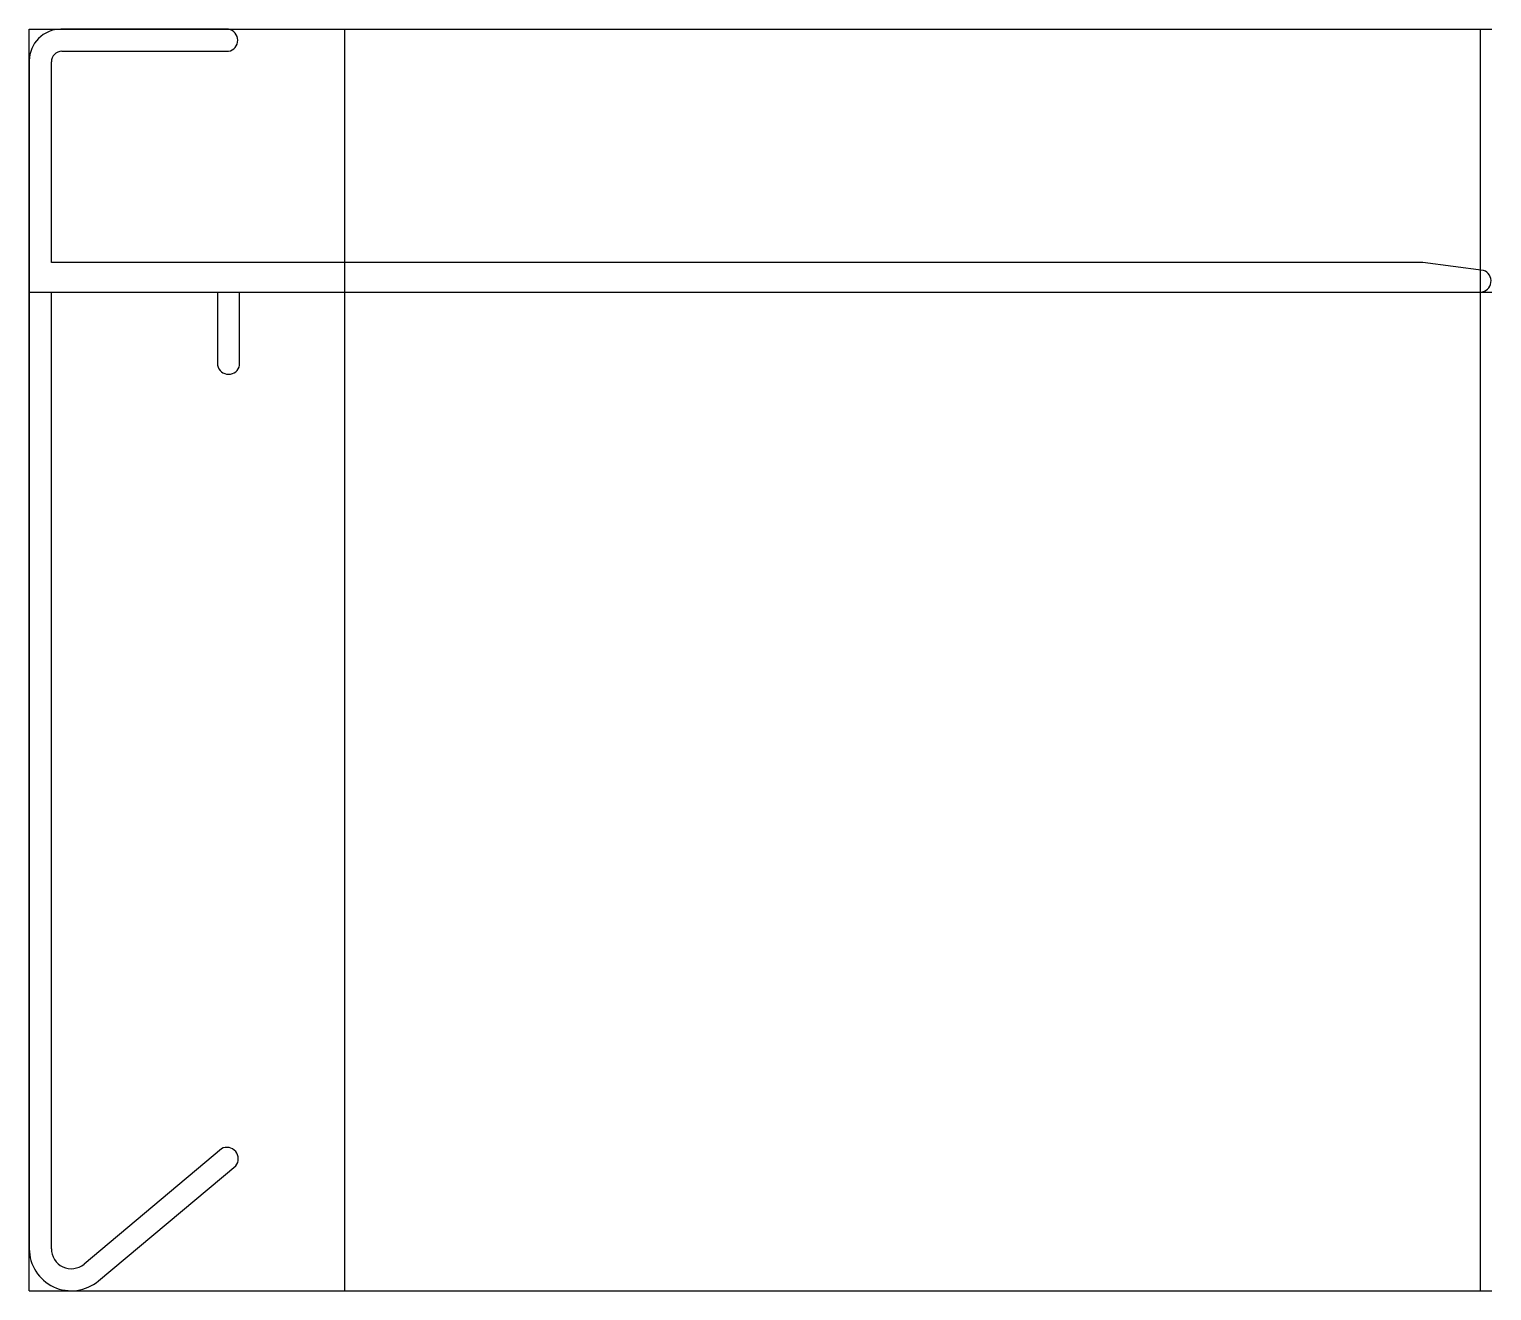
# Model space of a CAD drawing. Extents: x -14.6 to 54.9, y -47.5 to 12.5.
import ezdxf

# ---------------------------------------------------------------- set-up
doc = ezdxf.new("R2010")
doc.units = 0
doc.layers.get('0').update_dxf_attribs({"linetype": 'CONTINUOUS'})

msp = doc.modelspace()

# ---------------------------------------------------------------- linework, layer by layer
at = {"linetype": 'CONTINUOUS'}
for p, q in [((-14.59, 12.5), (54.94, 12.5)), ((-14.59, -47.5), (-14.59, 12.5)), ((-5.11, 12.5), (-13.09, 12.5)), ((0.41, -47.5), (0.41, 12.5)), ((54.41, -47.5), (54.41, 12.5)), ((-13.04, 11.45), (-5.11, 11.45)), ((-14.59, 11), (-14.59, -45.5)), ((-13.54, 1.4), (-13.54, 10.95)), ((51.66, 1.4), (-13.54, 1.4)), ((54.55, 1.03), (51.66, 1.4)), ((-14.59, 0), (54.94, 0)), ((-13.54, -45.5), (-13.54, 0)), ((-13.54, 0), (-5.64, 0)), ((-5.64, 0), (-5.64, -3.48)), ((-4.59, -3.48), (-4.59, 0)), ((-4.59, 0), (54.41, 0)), ((-5.45, -40.75), (-11.98, -46.23)), ((-11.3, -47.03), (-4.77, -41.56)), ((-14.59, -47.5), (54.94, -47.5))]:
    msp.add_line(p, q, dxfattribs=at)
for centre, radius, start, end in [((-13.09, 11), 1.5, 90, 180), ((-5.213, 11.975), 0.535, 281.09531, 78.90469), ((-13.04, 10.95), 0.5, 90, 180), ((54.377, 0.529), 0.53, 273.55428, 70.96503), ((-5.115, -3.377), 0.535, 191.09531, 348.90469), ((-5.189, -41.221), 0.539, 321.0697, 118.95763), ((-12.59, -45.502), 2, 179.95315, 310.1657), ((-12.59, -45.502), 0.95, 179.89653, 309.94911)]:
    msp.add_arc(centre, radius, start, end, dxfattribs=at)

doc.saveas('drawing.dxf')
